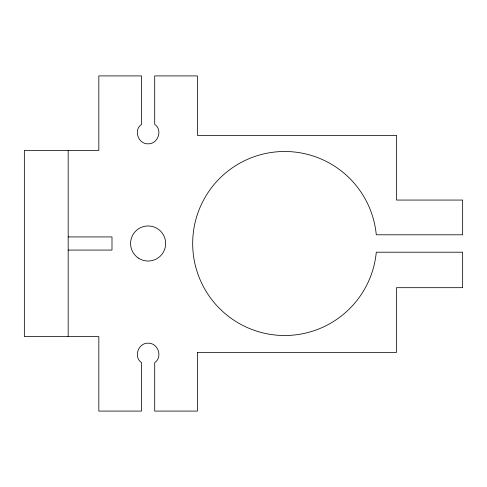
<?xml version="1.0" encoding="UTF-8"?>
<svg xmlns="http://www.w3.org/2000/svg" width="487" height="487" viewBox="0 0 487 487"><rect width="100%" height="100%" fill="white"/><g stroke="black" fill="none" stroke-linecap="round" stroke-linejoin="round"><path stroke-width="0.73" d="M68.168 236.925L111.992 236.925L111.992 250.075L68.168 250.075M68.168 150.398L68.168 336.602M197.412 352.375L197.412 411.083L154.702 411.083L154.702 362.645C163.023 357.105 158.05 342.805 148.121 343.171C138.186 342.805 133.219 357.105 141.534 362.645L141.534 411.083L98.831 411.083L98.831 336.602L24.35 336.602L24.35 150.398L98.831 150.398L98.831 75.917L141.534 75.917L141.534 124.355C133.219 129.895 138.186 144.195 148.121 143.829C158.05 144.195 163.023 129.895 154.702 124.355L154.702 75.917L197.412 75.917L197.412 135.368L396.521 135.368L396.521 200.06L462.65 200.06L462.65 234.795L376.281 234.795A92.006 92.006 0 0 0 236.189 165.312A92.006 92.006 0 0 0 236.189 321.688A92.006 92.006 0 0 0 376.281 252.205L462.65 252.205L462.65 287.683L396.521 287.683L396.521 352.375L197.412 352.375M138.29 258.025A17.538 17.538 0 0 0 165.61 244.754A17.538 17.538 0 0 0 140.457 227.727A17.538 17.538 0 0 0 138.29 258.025"/></g></svg>
